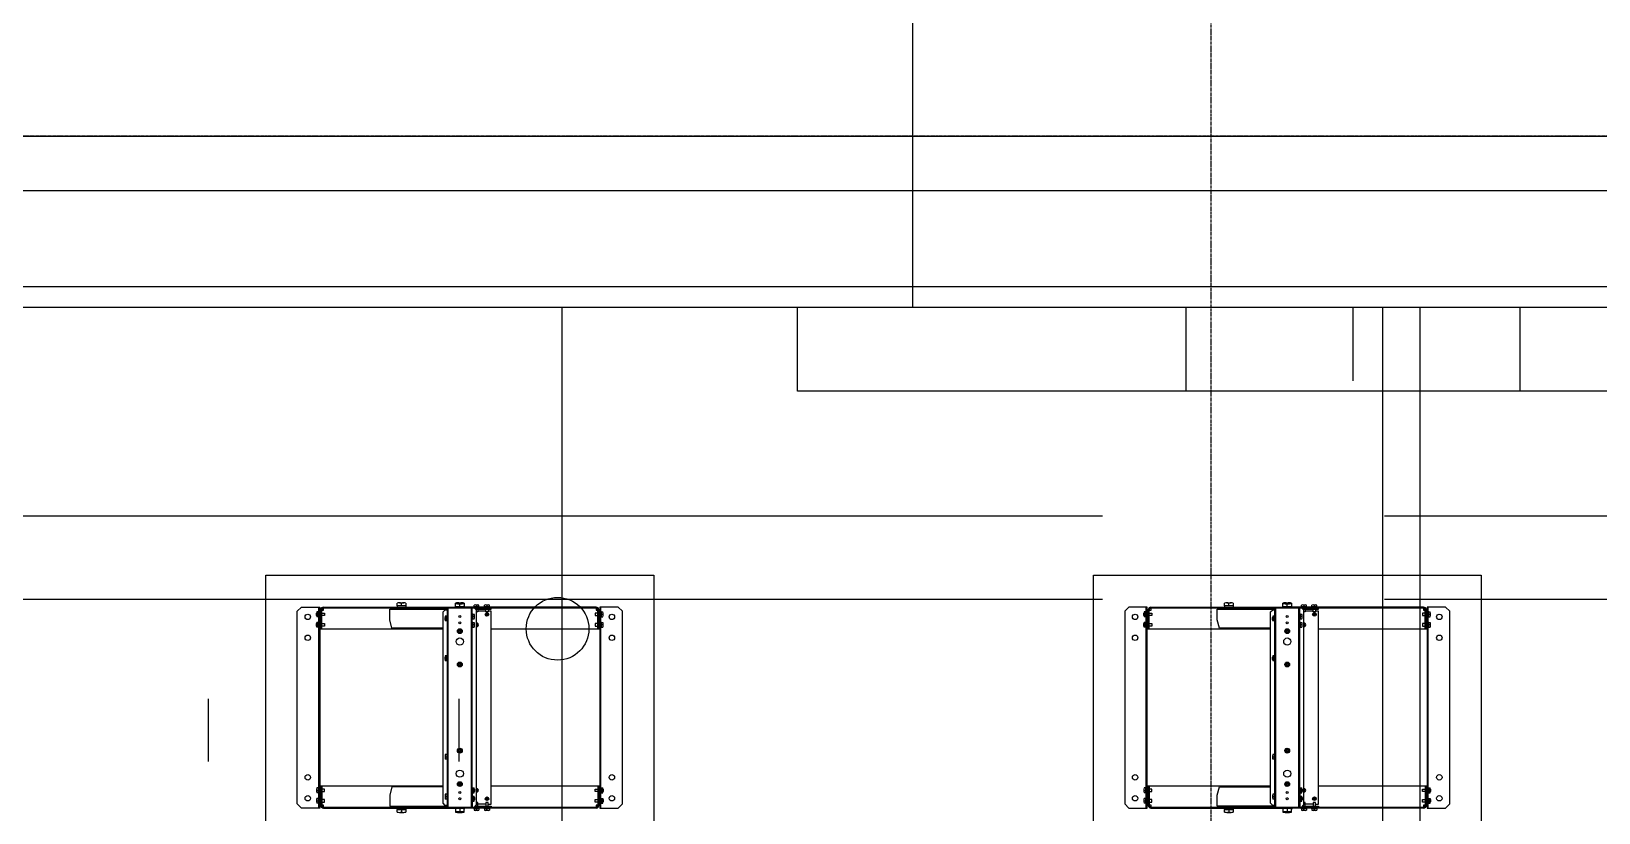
# Model space of a CAD drawing. Header units: millimetres. Extents: x 0 to 126150, y 0 to 89100.
# Drawn here: x 33750 to 37501, y 16126 to 17996 of the extents above; entities that cross this region are included whole.
import ezdxf

# ---------------------------------------------------------------- set-up
doc = ezdxf.new("R2010")
doc.units = ezdxf.units.MM
doc.header["$LTSCALE"] = 0.2
doc.linetypes.add('CENTER', pattern=[50.8, 31.75, -6.35, 6.35, -6.35])
doc.layers.add('A_建築', color=8, linetype='Continuous')
doc.layers.add('A_通芯', color=8, linetype='CENTER', plot=False)

msp = doc.modelspace()

# ---------------------------------------------------------------- linework, layer by layer
at = {"layer": 'A_建築', "lineweight": -3}
for points in [[(79993.55, 44814.81), (79993.55, 17334.81), (31843.54, 17334.81)], [(79743.54, 44564.81), (79743.54, 17384.81), (31903.54, 17384.81), (31903.54, 22356.25), (35858.54, 22356.25), (35858.54, 17334.81)], [(15066.26, 17744.81), (91205.73, 17744.81)], [(31903.54, 17614.81), (79743.54, 17614.81)], [(35020.54, 15721.81), (35020.54, 17334.81)], [(43598.54, 17334.81), (43598.54, 17134.81), (35583.54, 17134.81), (35583.54, 17334.81)], [(36513.54, 17134.81), (36513.54, 17334.81)], [(36913.54, 17159.81), (36913.54, 17334.81)], [(36983.53, 17334.81), (36983.53, 14337.41)], [(37073.54, 17334.81), (37073.54, 14337.41)], [(37313.54, 17134.81), (37313.54, 17334.81)], [(36313.39, 16835.99), (32398.87, 16835.99)], [(51310.47, 16835.99), (36988.39, 16835.99)], [(36313.39, 16635.99), (32398.87, 16635.99)], [(34646.6, 16618.08), (34646.6, 16621.08), (34625.1, 16621.08), (34625.1, 16618.08)], [(34646.24, 16627.63), (34646.24, 16621.47), (34625.46, 16621.47), (34625.46, 16627.63)], [(34627.55, 16621.47), (34627.55, 16621.08)], [(34630.65, 16628.57), (34641.05, 16628.57)], [(34635.85, 16621.47), (34635.85, 16627.63)], [(34644.15, 16621.08), (34644.15, 16621.47)], [(34764.6, 16615.77), (34764.6, 16621.08), (34764.96, 16621.08)], [(34785.74, 16627.63), (34785.74, 16619.17), (34764.96, 16619.17), (34764.96, 16627.63)], [(34767.05, 16619.17), (34767.05, 16618.77)], [(34770.15, 16628.57), (34780.55, 16628.57)], [(34770.15, 16626.28), (34780.55, 16626.28)], [(34775.35, 16626.28), (34775.35, 16627.63)], [(34775.35, 16619.17), (34775.35, 16625.33)], [(34783.65, 16619.17), (34783.65, 16618.77)], [(34786.1, 16615.77), (34786.1, 16621.08), (34785.74, 16621.08)], [(34809.6, 16619.67), (34809.6, 16622.92)], [(34812.48, 16623.67), (34818.23, 16623.67)], [(34815.35, 16622.92), (34815.35, 16619.67)], [(34821.1, 16619.67), (34821.1, 16622.92)], [(34834.6, 16619.67), (34834.6, 16622.92)], [(34837.48, 16623.67), (34843.23, 16623.67)], [(34840.35, 16622.92), (34840.35, 16619.67)], [(34846.1, 16619.67), (34846.1, 16622.92)], [(36627.03, 16618.08), (36627.03, 16621.08), (36605.53, 16621.08), (36605.53, 16618.08)], [(36626.67, 16627.63), (36626.67, 16621.47), (36605.89, 16621.47), (36605.89, 16627.63)], [(36607.98, 16621.47), (36607.98, 16621.08)], [(36611.09, 16628.57), (36621.48, 16628.57)], [(36616.28, 16621.47), (36616.28, 16627.63)], [(36624.58, 16621.08), (36624.58, 16621.47)], [(36745.03, 16615.77), (36745.03, 16621.08), (36745.39, 16621.08)], [(36766.18, 16627.63), (36766.18, 16619.17), (36745.39, 16619.17), (36745.39, 16627.63)], [(36747.48, 16619.17), (36747.48, 16618.77)], [(36750.59, 16628.57), (36760.98, 16628.57)], [(36750.59, 16626.28), (36760.98, 16626.28)], [(36755.78, 16626.28), (36755.78, 16627.63)], [(36755.78, 16619.17), (36755.78, 16625.33)], [(36764.08, 16619.17), (36764.08, 16618.77)], [(36766.53, 16615.77), (36766.53, 16621.08), (36766.18, 16621.08)], [(36790.03, 16619.67), (36790.03, 16622.92)], [(36792.91, 16623.67), (36798.66, 16623.67)], [(36795.78, 16622.92), (36795.78, 16619.67)], [(36801.53, 16619.67), (36801.53, 16622.92)], [(36815.03, 16619.67), (36815.03, 16622.92)], [(36817.91, 16623.67), (36823.66, 16623.67)], [(36820.78, 16622.92), (36820.78, 16619.67)], [(36826.53, 16619.67), (36826.53, 16622.92)], [(51310.47, 16635.99), (36988.39, 16635.99)], [(34432.45, 16597.9), (34432.45, 16603.65)], [(34436.45, 16606.52), (34433.2, 16606.52)], [(34433.2, 16600.77), (34436.45, 16600.77)], [(34436.45, 16595.02), (34433.2, 16595.02)], [(34436.45, 16581.52), (34433.2, 16581.52)], [(34438.05, 16137.27), (34438.05, 16618.27)], [(34438.05, 16608.27), (34440.35, 16608.27)], [(34440.35, 16611.07), (34442.65, 16611.07)], [(34442.65, 16565.77), (34442.65, 16611.77)], [(34444.95, 16611.07), (34449.35, 16611.07), (34449.35, 16615.77)], [(34444.95, 16565.77), (34444.95, 16611.77)], [(34444.95, 16603.77), (34451.45, 16603.77), (34451.45, 16597.77), (34444.95, 16597.77)], [(34448.95, 16618.08), (34764.6, 16618.08)], [(35101.75, 16615.77), (34448.95, 16615.77)], [(34735.5, 16567.47), (34612.97, 16567.47), (34607.76, 16587.48), (34607.76, 16613.47), (34747.8, 16613.47)], [(34631.35, 16615.77), (34631.35, 16613.47)], [(34640.35, 16615.77), (34640.35, 16613.47)], [(34747.8, 16143.77), (34740.5, 16143.77), (34735.5, 16148.77), (34735.5, 16606.77), (34740.5, 16611.77), (34747.8, 16611.77)], [(34739.9, 16587.9), (34739.9, 16593.65)], [(34743.9, 16596.52), (34740.65, 16596.52)], [(34740.65, 16590.77), (34743.9, 16590.77)], [(34743.9, 16585.02), (34740.65, 16585.02)], [(34745.41, 16613.47), (34745.41, 16611.77)], [(34745.5, 16143.77), (34745.5, 16611.77)], [(34745.5, 16606.77), (34747.8, 16606.77)], [(34747.8, 16139.77), (34747.8, 16615.77)], [(34786.1, 16618.77), (34764.6, 16618.77)], [(35101.75, 16618.08), (34786.1, 16618.08)], [(34802.9, 16139.77), (34802.9, 16615.77)], [(34805.2, 16610.77), (34802.9, 16610.77)], [(34805.2, 16601.52), (34805.2, 16615.77)], [(34805.2, 16581.52), (34805.2, 16590.02)], [(34806.8, 16601.52), (34810.05, 16601.52)], [(34810.05, 16595.77), (34806.8, 16595.77)], [(34806.8, 16590.02), (34810.05, 16590.02)], [(34806.8, 16581.52), (34810.05, 16581.52)], [(34810.2, 16139.77), (34815.2, 16144.77), (34815.2, 16610.77), (34810.2, 16615.77)], [(34810.8, 16592.9), (34810.8, 16598.65)], [(34812.5, 16613.47), (34850.35, 16613.47), (34850.35, 16615.77)], [(34818.35, 16613.47), (34818.35, 16606.97), (34815.2, 16606.97)], [(34837.35, 16608.77), (34818.35, 16608.77)], [(34843.35, 16613.47), (34843.35, 16606.97), (34837.35, 16606.97), (34837.35, 16613.47)], [(34838.48, 16601.4), (34837.48, 16601.4), (34837.48, 16600.15), (34838.48, 16600.15)], [(34840.98, 16602.65), (34840.98, 16603.65), (34839.73, 16603.65), (34839.73, 16602.65)], [(34840.98, 16598.9), (34840.98, 16597.9), (34839.73, 16597.9), (34839.73, 16598.9)], [(34842.23, 16601.4), (34843.23, 16601.4), (34843.23, 16600.15), (34842.23, 16600.15)], [(34843.35, 16146.77), (34850.35, 16146.77), (34850.35, 16608.77), (34843.35, 16608.77)], [(35105.75, 16603.77), (35099.25, 16603.77), (35099.25, 16597.77), (35105.75, 16597.77)], [(35101.35, 16615.77), (35101.35, 16611.07), (35105.75, 16611.07)], [(35105.75, 16565.77), (35105.75, 16611.77)], [(35108.05, 16565.77), (35108.05, 16611.77)], [(35110.35, 16611.07), (35108.05, 16611.07)], [(35112.65, 16608.27), (35110.35, 16608.27)], [(35112.65, 16137.27), (35112.65, 16618.27)], [(35114.25, 16606.52), (35117.5, 16606.52)], [(35117.5, 16600.77), (35114.25, 16600.77)], [(35114.25, 16595.02), (35117.5, 16595.02)], [(35114.25, 16581.52), (35117.5, 16581.52)], [(35118.25, 16597.9), (35118.25, 16603.65)], [(36412.88, 16597.9), (36412.88, 16603.65)], [(36416.88, 16606.52), (36413.63, 16606.52)], [(36413.63, 16600.77), (36416.88, 16600.77)], [(36416.88, 16595.02), (36413.63, 16595.02)], [(36416.88, 16581.52), (36413.63, 16581.52)], [(36418.48, 16137.27), (36418.48, 16618.27)], [(36418.48, 16608.27), (36420.78, 16608.27)], [(36420.78, 16611.07), (36423.08, 16611.07)], [(36423.08, 16565.77), (36423.08, 16611.77)], [(36425.38, 16611.07), (36429.78, 16611.07), (36429.78, 16615.77)], [(36425.38, 16565.77), (36425.38, 16611.77)], [(36425.38, 16603.77), (36431.88, 16603.77), (36431.88, 16597.77), (36425.38, 16597.77)], [(36429.38, 16618.08), (36745.03, 16618.08)], [(37082.18, 16615.77), (36429.38, 16615.77)], [(36715.93, 16567.47), (36593.4, 16567.47), (36588.19, 16587.48), (36588.19, 16613.47), (36728.23, 16613.47)], [(36611.78, 16615.77), (36611.78, 16613.47)], [(36620.78, 16615.77), (36620.78, 16613.47)], [(36728.23, 16143.77), (36720.93, 16143.77), (36715.93, 16148.77), (36715.93, 16606.77), (36720.93, 16611.77), (36728.23, 16611.77)], [(36720.33, 16587.9), (36720.33, 16593.65)], [(36724.33, 16596.52), (36721.08, 16596.52)], [(36721.08, 16590.77), (36724.33, 16590.77)], [(36724.33, 16585.02), (36721.08, 16585.02)], [(36725.84, 16613.47), (36725.84, 16611.77)], [(36725.93, 16143.77), (36725.93, 16611.77)], [(36725.93, 16606.77), (36728.23, 16606.77)], [(36728.23, 16139.77), (36728.23, 16615.77)], [(36766.53, 16618.77), (36745.03, 16618.77)], [(37082.18, 16618.08), (36766.53, 16618.08)], [(36783.33, 16139.77), (36783.33, 16615.77)], [(36785.63, 16610.77), (36783.33, 16610.77)], [(36785.63, 16601.52), (36785.63, 16615.77)], [(36785.63, 16581.52), (36785.63, 16590.02)], [(36787.23, 16601.52), (36790.48, 16601.52)], [(36790.48, 16595.77), (36787.23, 16595.77)], [(36787.23, 16590.02), (36790.48, 16590.02)], [(36787.23, 16581.52), (36790.48, 16581.52)], [(36790.63, 16139.77), (36795.63, 16144.77), (36795.63, 16610.77), (36790.63, 16615.77)], [(36791.23, 16592.9), (36791.23, 16598.65)], [(36792.93, 16613.47), (36830.78, 16613.47), (36830.78, 16615.77)], [(36798.78, 16613.47), (36798.78, 16606.97), (36795.63, 16606.97)], [(36817.79, 16608.77), (36798.78, 16608.77)], [(36823.79, 16613.47), (36823.79, 16606.97), (36817.79, 16606.97), (36817.79, 16613.47)], [(36818.91, 16601.4), (36817.91, 16601.4), (36817.91, 16600.15), (36818.91, 16600.15)], [(36821.41, 16602.65), (36821.41, 16603.65), (36820.16, 16603.65), (36820.16, 16602.65)], [(36821.41, 16598.9), (36821.41, 16597.9), (36820.16, 16597.9), (36820.16, 16598.9)], [(36822.66, 16601.4), (36823.66, 16601.4), (36823.66, 16600.15), (36822.66, 16600.15)], [(36823.79, 16146.77), (36830.78, 16146.77), (36830.78, 16608.77), (36823.79, 16608.77)], [(37086.18, 16603.77), (37079.68, 16603.77), (37079.68, 16597.77), (37086.18, 16597.77)], [(37081.78, 16615.77), (37081.78, 16611.07), (37086.18, 16611.07)], [(37086.18, 16565.77), (37086.18, 16611.77)], [(37088.48, 16565.77), (37088.48, 16611.77)], [(37090.78, 16611.07), (37088.48, 16611.07)], [(37093.08, 16608.27), (37090.78, 16608.27)], [(37093.08, 16137.27), (37093.08, 16618.27)], [(37094.68, 16606.52), (37097.93, 16606.52)], [(37097.93, 16600.77), (37094.68, 16600.77)], [(37094.68, 16595.02), (37097.93, 16595.02)], [(37094.68, 16581.52), (37097.93, 16581.52)], [(37098.68, 16597.9), (37098.68, 16603.65)], [(34432.45, 16572.9), (34432.45, 16578.65)], [(34433.2, 16575.77), (34436.45, 16575.77)], [(34436.45, 16570.02), (34433.2, 16570.02)], [(34735.5, 16565.77), (34440.35, 16565.77)], [(34444.95, 16578.77), (34451.45, 16578.77), (34451.45, 16572.77), (34444.95, 16572.77)], [(34773.48, 16561.4), (34772.48, 16561.4), (34772.48, 16560.15), (34773.48, 16560.15)], [(34774.73, 16562.65), (34774.73, 16563.65), (34775.98, 16563.65), (34775.98, 16562.65)], [(34774.73, 16558.9), (34774.73, 16557.9), (34775.98, 16557.9), (34775.98, 16558.9)], [(34777.22, 16560.15), (34778.23, 16560.15), (34778.23, 16561.4), (34777.22, 16561.4)], [(34805.2, 16185.52), (34805.2, 16570.02)], [(34810.05, 16575.77), (34806.8, 16575.77)], [(34806.8, 16570.02), (34810.05, 16570.02)], [(34810.8, 16572.9), (34810.8, 16578.65)], [(34815.98, 16577.65), (34815.98, 16578.65), (34815.2, 16578.65)], [(34815.2, 16572.9), (34815.98, 16572.9), (34815.98, 16573.9)], [(34817.23, 16575.15), (34818.23, 16575.15), (34818.23, 16576.4), (34817.23, 16576.4)], [(35110.35, 16565.77), (34850.35, 16565.77)], [(35105.75, 16578.77), (35099.25, 16578.77), (35099.25, 16572.77), (35105.75, 16572.77)], [(35117.5, 16575.77), (35114.25, 16575.77)], [(35114.25, 16570.02), (35117.5, 16570.02)], [(35118.25, 16572.9), (35118.25, 16578.65)], [(36412.88, 16572.9), (36412.88, 16578.65)], [(36413.63, 16575.77), (36416.88, 16575.77)], [(36416.88, 16570.02), (36413.63, 16570.02)], [(36715.93, 16565.77), (36420.78, 16565.77)], [(36425.38, 16578.77), (36431.88, 16578.77), (36431.88, 16572.77), (36425.38, 16572.77)], [(36753.9, 16561.4), (36752.9, 16561.4), (36752.9, 16560.15), (36753.9, 16560.15)], [(36755.16, 16562.65), (36755.16, 16563.65), (36756.41, 16563.65), (36756.41, 16562.65)], [(36755.16, 16558.9), (36755.16, 16557.9), (36756.41, 16557.9), (36756.41, 16558.9)], [(36757.66, 16560.15), (36758.66, 16560.15), (36758.66, 16561.4), (36757.66, 16561.4)], [(36785.63, 16185.52), (36785.63, 16570.02)], [(36790.48, 16575.77), (36787.23, 16575.77)], [(36787.23, 16570.02), (36790.48, 16570.02)], [(36791.23, 16572.9), (36791.23, 16578.65)], [(36796.41, 16577.65), (36796.41, 16578.65), (36795.63, 16578.65)], [(36795.63, 16572.9), (36796.41, 16572.9), (36796.41, 16573.9)], [(36797.66, 16575.15), (36798.66, 16575.15), (36798.66, 16576.4), (36797.66, 16576.4)], [(37090.78, 16565.77), (36830.78, 16565.77)], [(37086.18, 16578.77), (37079.68, 16578.77), (37079.68, 16572.77), (37086.18, 16572.77)], [(37097.93, 16575.77), (37094.68, 16575.77)], [(37094.68, 16570.02), (37097.93, 16570.02)], [(37098.68, 16572.9), (37098.68, 16578.65)], [(34739.9, 16492.9), (34739.9, 16498.65)], [(34743.9, 16501.52), (34740.65, 16501.52)], [(34740.65, 16495.78), (34743.9, 16495.78)], [(34743.9, 16490.02), (34740.65, 16490.02)], [(34773.48, 16481.4), (34772.48, 16481.4), (34772.48, 16480.15), (34773.48, 16480.15)], [(34774.73, 16482.65), (34774.73, 16483.65), (34775.98, 16483.65), (34775.98, 16482.65)], [(34774.73, 16478.9), (34774.73, 16477.9), (34775.98, 16477.9), (34775.98, 16478.9)], [(34777.22, 16480.15), (34778.23, 16480.15), (34778.23, 16481.4), (34777.22, 16481.4)], [(36720.33, 16492.9), (36720.33, 16498.65)], [(36724.33, 16501.52), (36721.08, 16501.52)], [(36721.08, 16495.78), (36724.33, 16495.78)], [(36724.33, 16490.02), (36721.08, 16490.02)], [(36753.9, 16481.4), (36752.9, 16481.4), (36752.9, 16480.15), (36753.9, 16480.15)], [(36755.16, 16482.65), (36755.16, 16483.65), (36756.41, 16483.65), (36756.41, 16482.65)], [(36755.16, 16478.9), (36755.16, 16477.9), (36756.41, 16477.9), (36756.41, 16478.9)], [(36757.66, 16480.15), (36758.66, 16480.15), (36758.66, 16481.4), (36757.66, 16481.4)], [(34173.54, 16248.56), (34173.54, 16398.56)], [(34773.54, 16248.49), (34773.54, 16398.49)], [(34739.9, 16262.65), (34739.9, 16256.9)], [(34743.9, 16265.52), (34740.65, 16265.52)], [(34740.65, 16259.77), (34743.9, 16259.77)], [(34743.9, 16254.02), (34740.65, 16254.02)], [(34773.48, 16274.15), (34772.48, 16274.15), (34772.48, 16275.4), (34773.48, 16275.4)], [(34774.73, 16276.65), (34774.73, 16277.65), (34775.98, 16277.65), (34775.98, 16276.65)], [(34774.73, 16272.9), (34774.73, 16271.9), (34775.98, 16271.9), (34775.98, 16272.9)], [(34777.22, 16274.15), (34778.23, 16274.15), (34778.23, 16275.4), (34777.22, 16275.4)], [(36720.33, 16262.65), (36720.33, 16256.9)], [(36724.33, 16265.52), (36721.08, 16265.52)], [(36721.08, 16259.77), (36724.33, 16259.77)], [(36724.33, 16254.02), (36721.08, 16254.02)], [(36753.9, 16274.15), (36752.9, 16274.15), (36752.9, 16275.4), (36753.9, 16275.4)], [(36755.16, 16276.65), (36755.16, 16277.65), (36756.41, 16277.65), (36756.41, 16276.65)], [(36755.16, 16272.9), (36755.16, 16271.9), (36756.41, 16271.9), (36756.41, 16272.9)], [(36757.66, 16274.15), (36758.66, 16274.15), (36758.66, 16275.4), (36757.66, 16275.4)], [(34432.45, 16182.65), (34432.45, 16176.9)], [(34436.45, 16185.52), (34433.2, 16185.52)], [(34433.2, 16179.77), (34436.45, 16179.77)], [(34436.45, 16174.03), (34433.2, 16174.03)], [(34735.5, 16189.77), (34440.35, 16189.77)], [(34442.65, 16189.77), (34442.65, 16143.77)], [(34444.95, 16189.77), (34444.95, 16143.77)], [(34444.95, 16176.78), (34451.45, 16176.78), (34451.45, 16182.77), (34444.95, 16182.77)], [(34735.5, 16188.07), (34612.97, 16188.07), (34607.76, 16168.07), (34607.76, 16142.07), (34747.8, 16142.07)], [(34743.9, 16170.53), (34740.65, 16170.53)], [(34773.48, 16194.15), (34772.48, 16194.15), (34772.48, 16195.4), (34773.48, 16195.4)], [(34774.73, 16196.65), (34774.73, 16197.65), (34775.98, 16197.65), (34775.98, 16196.65)], [(34774.73, 16192.9), (34774.73, 16191.9), (34775.98, 16191.9), (34775.98, 16192.9)], [(34777.22, 16194.15), (34778.23, 16194.15), (34778.23, 16195.4), (34777.22, 16195.4)], [(34805.2, 16174.03), (34805.2, 16165.52)], [(34806.8, 16185.52), (34810.05, 16185.52)], [(34810.05, 16179.77), (34806.8, 16179.77)], [(34806.8, 16174.03), (34810.05, 16174.03)], [(34810.8, 16182.65), (34810.8, 16176.9)], [(34815.98, 16181.65), (34815.98, 16182.65), (34815.2, 16182.65)], [(34815.2, 16176.9), (34815.98, 16176.9), (34815.98, 16177.9)], [(34817.23, 16179.15), (34818.23, 16179.15), (34818.23, 16180.4), (34817.23, 16180.4)], [(35110.35, 16189.77), (34850.35, 16189.77)], [(35105.75, 16176.78), (35099.25, 16176.78), (35099.25, 16182.77), (35105.75, 16182.77)], [(35105.75, 16189.77), (35105.75, 16143.77)], [(35108.05, 16189.77), (35108.05, 16143.77)], [(35114.25, 16185.52), (35117.5, 16185.52)], [(35117.5, 16179.77), (35114.25, 16179.77)], [(35114.25, 16174.03), (35117.5, 16174.03)], [(35118.25, 16182.65), (35118.25, 16176.9)], [(36412.88, 16182.65), (36412.88, 16176.9)], [(36416.88, 16185.52), (36413.63, 16185.52)], [(36413.63, 16179.77), (36416.88, 16179.77)], [(36416.88, 16174.03), (36413.63, 16174.03)], [(36715.93, 16189.77), (36420.78, 16189.77)], [(36423.08, 16189.77), (36423.08, 16143.77)], [(36425.38, 16189.77), (36425.38, 16143.77)], [(36425.38, 16176.78), (36431.88, 16176.78), (36431.88, 16182.77), (36425.38, 16182.77)], [(36728.23, 16142.07), (36588.19, 16142.07), (36588.19, 16168.07), (36593.4, 16188.07), (36715.93, 16188.07)], [(36724.33, 16170.53), (36721.08, 16170.53)], [(36753.9, 16194.15), (36752.9, 16194.15), (36752.9, 16195.4), (36753.9, 16195.4)], [(36755.16, 16196.65), (36755.16, 16197.65), (36756.41, 16197.65), (36756.41, 16196.65)], [(36755.16, 16192.9), (36755.16, 16191.9), (36756.41, 16191.9), (36756.41, 16192.9)], [(36757.66, 16194.15), (36758.66, 16194.15), (36758.66, 16195.4), (36757.66, 16195.4)], [(36785.63, 16174.03), (36785.63, 16165.52)], [(36787.23, 16185.52), (36790.48, 16185.52)], [(36790.48, 16179.77), (36787.23, 16179.77)], [(36787.23, 16174.03), (36790.48, 16174.03)], [(36791.23, 16182.65), (36791.23, 16176.9)], [(36796.41, 16181.65), (36796.41, 16182.65), (36795.63, 16182.65)], [(36795.63, 16176.9), (36796.41, 16176.9), (36796.41, 16177.9)], [(36797.66, 16179.15), (36798.66, 16179.15), (36798.66, 16180.4), (36797.66, 16180.4)], [(37090.78, 16189.77), (36830.78, 16189.77)], [(37086.18, 16176.78), (37079.68, 16176.78), (37079.68, 16182.77), (37086.18, 16182.77)], [(37086.18, 16189.77), (37086.18, 16143.77)], [(37088.48, 16189.77), (37088.48, 16143.77)], [(37094.68, 16185.52), (37097.93, 16185.52)], [(37097.93, 16179.77), (37094.68, 16179.77)], [(37094.68, 16174.03), (37097.93, 16174.03)], [(37098.68, 16182.65), (37098.68, 16176.9)], [(34432.45, 16157.65), (34432.45, 16151.9)], [(34436.45, 16160.52), (34433.2, 16160.52)], [(34433.2, 16154.77), (34436.45, 16154.77)], [(34436.45, 16149.02), (34433.2, 16149.02)], [(34438.05, 16147.27), (34440.35, 16147.27)], [(34440.35, 16144.47), (34442.65, 16144.47)], [(34444.95, 16151.77), (34451.45, 16151.77), (34451.45, 16157.77), (34444.95, 16157.77)], [(34449.35, 16139.77), (34449.35, 16144.47), (34444.95, 16144.47)], [(34448.95, 16139.77), (35101.75, 16139.77)], [(34448.95, 16137.48), (34764.6, 16137.48)], [(34625.1, 16137.48), (34625.1, 16134.48), (34646.6, 16134.48), (34646.6, 16137.48)], [(34625.46, 16127.92), (34625.46, 16134.07), (34646.24, 16134.07), (34646.24, 16127.92)], [(34627.55, 16134.48), (34627.55, 16134.07)], [(34631.35, 16139.77), (34631.35, 16142.07)], [(34635.85, 16134.07), (34635.85, 16127.92)], [(34640.35, 16139.77), (34640.35, 16142.07)], [(34644.15, 16134.07), (34644.15, 16134.48)], [(34739.9, 16167.65), (34739.9, 16161.9)], [(34740.65, 16164.78), (34743.9, 16164.78)], [(34743.9, 16159.02), (34740.65, 16159.02)], [(34745.41, 16142.07), (34745.41, 16143.77)], [(34745.5, 16148.77), (34747.8, 16148.77)], [(34764.6, 16139.77), (34764.6, 16134.48), (34764.96, 16134.48)], [(34764.6, 16136.77), (34786.1, 16136.77)], [(34785.74, 16127.92), (34785.74, 16136.37), (34764.96, 16136.37), (34764.96, 16127.92)], [(34767.05, 16136.37), (34767.05, 16136.77)], [(34775.35, 16136.37), (34775.35, 16130.22)], [(34783.65, 16136.37), (34783.65, 16136.77)], [(34786.1, 16139.77), (34786.1, 16134.48), (34785.74, 16134.48)], [(35101.75, 16137.48), (34786.1, 16137.48)], [(34805.2, 16144.77), (34802.9, 16144.77)], [(34805.2, 16154.02), (34805.2, 16139.77)], [(34806.8, 16165.52), (34810.05, 16165.52)], [(34810.05, 16159.77), (34806.8, 16159.77)], [(34806.8, 16154.02), (34810.05, 16154.02)], [(34809.6, 16135.88), (34809.6, 16132.62)], [(34810.8, 16162.65), (34810.8, 16156.9)], [(34818.23, 16131.87), (34812.48, 16131.87)], [(34812.5, 16142.07), (34850.35, 16142.07), (34850.35, 16139.77)], [(34818.35, 16142.07), (34818.35, 16150.88), (34815.2, 16150.88)], [(34815.35, 16132.62), (34815.35, 16135.88)], [(34837.35, 16146.77), (34818.35, 16146.77)], [(34821.1, 16135.88), (34821.1, 16132.62)], [(34834.6, 16135.88), (34834.6, 16132.62)], [(34843.35, 16142.07), (34843.35, 16150.88), (34837.35, 16150.88), (34837.35, 16142.07)], [(34838.48, 16160.4), (34837.48, 16160.4), (34837.48, 16159.15), (34838.48, 16159.15)], [(34843.23, 16131.87), (34837.48, 16131.87)], [(34840.98, 16161.65), (34840.98, 16162.65), (34839.73, 16162.65), (34839.73, 16161.65)], [(34840.98, 16157.9), (34840.98, 16156.9), (34839.73, 16156.9), (34839.73, 16157.9)], [(34840.35, 16132.62), (34840.35, 16135.88)], [(34842.23, 16160.4), (34843.23, 16160.4), (34843.23, 16159.15), (34842.23, 16159.15)], [(34846.1, 16135.88), (34846.1, 16132.62)], [(35105.75, 16151.77), (35099.25, 16151.77), (35099.25, 16157.77), (35105.75, 16157.77)], [(35105.75, 16144.47), (35101.35, 16144.47), (35101.35, 16139.77)], [(35110.35, 16144.47), (35108.05, 16144.47)], [(35112.65, 16147.27), (35110.35, 16147.27)], [(35114.25, 16160.52), (35117.5, 16160.52)], [(35117.5, 16154.77), (35114.25, 16154.77)], [(35114.25, 16149.02), (35117.5, 16149.02)], [(35118.25, 16157.65), (35118.25, 16151.9)], [(36412.88, 16157.65), (36412.88, 16151.9)], [(36416.88, 16160.52), (36413.63, 16160.52)], [(36413.63, 16154.77), (36416.88, 16154.77)], [(36416.88, 16149.02), (36413.63, 16149.02)], [(36418.48, 16147.27), (36420.78, 16147.27)], [(36420.78, 16144.47), (36423.08, 16144.47)], [(36425.38, 16151.77), (36431.88, 16151.77), (36431.88, 16157.77), (36425.38, 16157.77)], [(36429.78, 16139.77), (36429.78, 16144.47), (36425.38, 16144.47)], [(36429.38, 16139.77), (37082.18, 16139.77)], [(36429.38, 16137.48), (36745.03, 16137.48)], [(36605.53, 16137.48), (36605.53, 16134.48), (36627.03, 16134.48), (36627.03, 16137.48)], [(36605.89, 16127.92), (36605.89, 16134.07), (36626.67, 16134.07), (36626.67, 16127.92)], [(36607.98, 16134.48), (36607.98, 16134.07)], [(36611.78, 16139.77), (36611.78, 16142.07)], [(36616.28, 16134.07), (36616.28, 16127.92)], [(36620.78, 16139.77), (36620.78, 16142.07)], [(36624.58, 16134.07), (36624.58, 16134.48)], [(36720.33, 16167.65), (36720.33, 16161.9)], [(36721.08, 16164.78), (36724.33, 16164.78)], [(36724.33, 16159.02), (36721.08, 16159.02)], [(36725.84, 16142.07), (36725.84, 16143.77)], [(36725.93, 16148.77), (36728.23, 16148.77)], [(36745.03, 16139.77), (36745.03, 16134.48), (36745.39, 16134.48)], [(36745.03, 16136.77), (36766.53, 16136.77)], [(36766.18, 16127.92), (36766.18, 16136.37), (36745.39, 16136.37), (36745.39, 16127.92)], [(36747.48, 16136.37), (36747.48, 16136.77)], [(36755.78, 16136.37), (36755.78, 16130.22)], [(36764.08, 16136.37), (36764.08, 16136.77)], [(36766.53, 16139.77), (36766.53, 16134.48), (36766.18, 16134.48)], [(37082.18, 16137.48), (36766.53, 16137.48)], [(36785.63, 16144.77), (36783.33, 16144.77)], [(36785.63, 16154.02), (36785.63, 16139.77)], [(36787.23, 16165.52), (36790.48, 16165.52)], [(36790.48, 16159.77), (36787.23, 16159.77)], [(36787.23, 16154.02), (36790.48, 16154.02)], [(36790.03, 16135.88), (36790.03, 16132.62)], [(36791.23, 16162.65), (36791.23, 16156.9)], [(36798.66, 16131.87), (36792.91, 16131.87)], [(36792.93, 16142.07), (36830.78, 16142.07), (36830.78, 16139.77)], [(36798.78, 16142.07), (36798.78, 16150.88), (36795.63, 16150.88)], [(36795.78, 16132.62), (36795.78, 16135.88)], [(36817.79, 16146.77), (36798.78, 16146.77)], [(36801.53, 16135.88), (36801.53, 16132.62)], [(36815.03, 16135.88), (36815.03, 16132.62)], [(36823.79, 16142.07), (36823.79, 16150.88), (36817.79, 16150.88), (36817.79, 16142.07)], [(36818.91, 16160.4), (36817.91, 16160.4), (36817.91, 16159.15), (36818.91, 16159.15)], [(36823.66, 16131.87), (36817.91, 16131.87)], [(36821.41, 16161.65), (36821.41, 16162.65), (36820.16, 16162.65), (36820.16, 16161.65)], [(36821.41, 16157.9), (36821.41, 16156.9), (36820.16, 16156.9), (36820.16, 16157.9)], [(36820.78, 16132.62), (36820.78, 16135.88)], [(36822.66, 16160.4), (36823.66, 16160.4), (36823.66, 16159.15), (36822.66, 16159.15)], [(36826.53, 16135.88), (36826.53, 16132.62)], [(37086.18, 16151.77), (37079.68, 16151.77), (37079.68, 16157.77), (37086.18, 16157.77)], [(37086.18, 16144.47), (37081.78, 16144.47), (37081.78, 16139.77)], [(37090.78, 16144.47), (37088.48, 16144.47)], [(37093.08, 16147.27), (37090.78, 16147.27)], [(37094.68, 16160.52), (37097.93, 16160.52)], [(37097.93, 16154.77), (37094.68, 16154.77)], [(37094.68, 16149.02), (37097.93, 16149.02)], [(37098.68, 16157.65), (37098.68, 16151.9)], [(34630.65, 16126.97), (34641.05, 16126.97)], [(34770.15, 16129.28), (34780.55, 16129.28)], [(34770.15, 16126.97), (34780.55, 16126.97)], [(34775.35, 16129.28), (34775.35, 16127.92)], [(36611.09, 16126.97), (36621.48, 16126.97)], [(36750.59, 16129.28), (36760.98, 16129.28)], [(36750.59, 16126.97), (36760.98, 16126.97)], [(36755.78, 16129.28), (36755.78, 16127.92)]]:
    msp.add_lwpolyline(points, dxfattribs=at)
for points in [[(35239.35, 16694.77), (35239.35, 15067.78), (34311.35, 15067.78), (34311.35, 16694.77)], [(37219.78, 16694.77), (37219.78, 15067.78), (36291.78, 15067.78), (36291.78, 16694.77)], [(34821.15, 16619.65), (34821.15, 16618.05), (34809.65, 16618.05), (34809.65, 16619.65)], [(34846.15, 16619.65), (34846.15, 16618.05), (34834.65, 16618.05), (34834.65, 16619.65)], [(36801.54, 16619.65), (36801.54, 16618.05), (36790.04, 16618.05), (36790.04, 16619.65)], [(36826.55, 16619.65), (36826.55, 16618.05), (36815.05, 16618.05), (36815.05, 16619.65)], [(34386.35, 16608.27), (34396.35, 16618.27), (34440.35, 16618.27), (34440.35, 16137.27), (34396.35, 16137.27), (34386.35, 16147.27)], [(34436.45, 16606.55), (34438.05, 16606.55), (34438.05, 16595.05), (34436.45, 16595.05)], [(34436.45, 16581.55), (34438.05, 16581.55), (34438.05, 16570.05), (34436.45, 16570.05)], [(34743.95, 16596.55), (34745.54, 16596.55), (34745.54, 16585.05), (34743.95, 16585.05)], [(34806.85, 16601.55), (34805.25, 16601.55), (34805.25, 16590.05), (34806.85, 16590.05)], [(34806.85, 16581.55), (34805.25, 16581.55), (34805.25, 16570.05), (34806.85, 16570.05)], [(35164.35, 16608.27), (35154.35, 16618.27), (35110.35, 16618.27), (35110.35, 16137.27), (35154.35, 16137.27), (35164.35, 16147.27)], [(35114.25, 16606.55), (35112.65, 16606.55), (35112.65, 16595.05), (35114.25, 16595.05)], [(35114.25, 16581.55), (35112.65, 16581.55), (35112.65, 16570.05), (35114.25, 16570.05)], [(36366.78, 16608.27), (36366.78, 16147.27), (36376.78, 16137.27), (36420.78, 16137.27), (36420.78, 16618.27), (36376.78, 16618.27)], [(36416.85, 16606.55), (36418.45, 16606.55), (36418.45, 16595.05), (36416.85, 16595.05)], [(36416.85, 16581.55), (36418.45, 16581.55), (36418.45, 16570.05), (36416.85, 16570.05)], [(36724.35, 16596.55), (36725.95, 16596.55), (36725.95, 16585.05), (36724.35, 16585.05)], [(36787.25, 16601.55), (36785.64, 16601.55), (36785.64, 16590.05), (36787.25, 16590.05)], [(36787.25, 16581.55), (36785.64, 16581.55), (36785.64, 16570.05), (36787.25, 16570.05)], [(37144.78, 16608.27), (37134.78, 16618.27), (37090.78, 16618.27), (37090.78, 16137.27), (37134.78, 16137.27), (37144.78, 16147.27)], [(37094.64, 16606.55), (37093.05, 16606.55), (37093.05, 16595.05), (37094.64, 16595.05)], [(37094.64, 16581.55), (37093.05, 16581.55), (37093.05, 16570.05), (37094.64, 16570.05)], [(34772.45, 16565.75), (34769.55, 16560.75), (34772.45, 16555.75), (34778.25, 16555.75), (34781.15, 16560.75), (34778.25, 16565.75)], [(36752.84, 16565.75), (36750.04, 16560.75), (36752.84, 16555.75), (36758.65, 16555.75), (36761.54, 16560.75), (36758.65, 16565.75)], [(34743.95, 16501.55), (34745.54, 16501.55), (34745.54, 16490.05), (34743.95, 16490.05)], [(34772.45, 16485.75), (34769.55, 16480.75), (34772.45, 16475.75), (34778.25, 16475.75), (34781.15, 16480.75), (34778.25, 16485.75)], [(36724.35, 16501.55), (36725.95, 16501.55), (36725.95, 16490.05), (36724.35, 16490.05)], [(36752.84, 16485.75), (36750.04, 16480.75), (36752.84, 16475.75), (36758.65, 16475.75), (36761.54, 16480.75), (36758.65, 16485.75)], [(34743.95, 16254.05), (34745.54, 16254.05), (34745.54, 16265.55), (34743.95, 16265.55)], [(34772.45, 16269.75), (34769.55, 16274.75), (34772.45, 16279.75), (34778.25, 16279.75), (34781.15, 16274.75), (34778.25, 16269.75)], [(36724.35, 16254.05), (36725.95, 16254.05), (36725.95, 16265.55), (36724.35, 16265.55)], [(36752.84, 16269.75), (36750.04, 16274.75), (36752.84, 16279.75), (36758.65, 16279.75), (36761.54, 16274.75), (36758.65, 16269.75)], [(34436.45, 16174.05), (34438.05, 16174.05), (34438.05, 16185.55), (34436.45, 16185.55)], [(34743.95, 16159.05), (34745.54, 16159.05), (34745.54, 16170.55), (34743.95, 16170.55)], [(34772.45, 16189.75), (34769.55, 16194.75), (34772.45, 16199.75), (34778.25, 16199.75), (34781.15, 16194.75), (34778.25, 16189.75)], [(34806.85, 16174.05), (34805.25, 16174.05), (34805.25, 16185.55), (34806.85, 16185.55)], [(35114.25, 16174.05), (35112.65, 16174.05), (35112.65, 16185.55), (35114.25, 16185.55)], [(36416.85, 16174.05), (36418.45, 16174.05), (36418.45, 16185.55), (36416.85, 16185.55)], [(36724.35, 16159.05), (36725.95, 16159.05), (36725.95, 16170.55), (36724.35, 16170.55)], [(36752.84, 16189.75), (36750.04, 16194.75), (36752.84, 16199.75), (36758.65, 16199.75), (36761.54, 16194.75), (36758.65, 16189.75)], [(36787.25, 16174.05), (36785.64, 16174.05), (36785.64, 16185.55), (36787.25, 16185.55)], [(37094.64, 16174.05), (37093.05, 16174.05), (37093.05, 16185.55), (37094.64, 16185.55)], [(34436.45, 16149.05), (34438.05, 16149.05), (34438.05, 16160.55), (34436.45, 16160.55)], [(34806.85, 16154.05), (34805.25, 16154.05), (34805.25, 16165.55), (34806.85, 16165.55)], [(34809.65, 16135.85), (34809.65, 16137.45), (34821.15, 16137.45), (34821.15, 16135.85)], [(34834.65, 16135.85), (34834.65, 16137.45), (34846.15, 16137.45), (34846.15, 16135.85)], [(35114.25, 16149.05), (35112.65, 16149.05), (35112.65, 16160.55), (35114.25, 16160.55)], [(36416.85, 16149.05), (36418.45, 16149.05), (36418.45, 16160.55), (36416.85, 16160.55)], [(36787.25, 16154.05), (36785.64, 16154.05), (36785.64, 16165.55), (36787.25, 16165.55)], [(36790.04, 16135.85), (36790.04, 16137.45), (36801.54, 16137.45), (36801.54, 16135.85)], [(36815.05, 16135.85), (36815.05, 16137.45), (36826.55, 16137.45), (36826.55, 16135.85)], [(37094.64, 16149.05), (37093.05, 16149.05), (37093.05, 16160.55), (37094.64, 16160.55)]]:
    msp.add_lwpolyline(points, close=True, dxfattribs=at)
for points in [[(34635.85, 16627.63, 0.1821199), (34625.46, 16627.63)], [(34646.24, 16627.63, 0.1821199), (34635.85, 16627.63)], [(34775.35, 16627.63, 0.1821199), (34764.96, 16627.63)], [(34775.35, 16625.33, 0.1821199), (34764.96, 16625.33)], [(34785.75, 16627.63, 0.1821199), (34775.35, 16627.63)], [(34785.75, 16625.33, 0.1821199), (34775.35, 16625.33)], [(34815.35, 16622.92, 0.2608696), (34809.6, 16622.92)], [(34821.1, 16622.92, 0.2608696), (34815.35, 16622.92)], [(34840.35, 16622.92, 0.2608696), (34834.6, 16622.92)], [(34846.1, 16622.92, 0.2608696), (34840.35, 16622.92)], [(36616.28, 16627.63, 0.1821199), (36605.89, 16627.63)], [(36626.68, 16627.63, 0.1821199), (36616.28, 16627.63)], [(36755.78, 16627.63, 0.1821199), (36745.39, 16627.63)], [(36755.78, 16625.33, 0.1821199), (36745.39, 16625.33)], [(36766.18, 16627.63, 0.1821199), (36755.78, 16627.63)], [(36766.18, 16625.33, 0.1821199), (36755.78, 16625.33)], [(36795.78, 16622.92, 0.2608696), (36790.03, 16622.92)], [(36801.54, 16622.92, 0.2608696), (36795.79, 16622.92)], [(36820.78, 16622.92, 0.2608696), (36815.03, 16622.92)], [(36826.53, 16622.92, 0.2608696), (36820.78, 16622.92)], [(34433.2, 16606.52, 0.2608696), (34433.2, 16600.77)], [(34433.2, 16600.77, 0.2608696), (34433.2, 16595.02)], [(34433.2, 16581.52, 0.2608696), (34433.2, 16575.77)], [(34448.95, 16618.07, 0.4142136), (34442.65, 16611.77)], [(34448.95, 16615.77, 0.4142136), (34444.95, 16611.77)], [(34740.65, 16596.52, 0.2608696), (34740.65, 16590.77)], [(34740.65, 16590.77, 0.2608696), (34740.65, 16585.02)], [(34810.05, 16595.78, 0.2608696), (34810.05, 16601.53)], [(34810.05, 16590.03, 0.2608696), (34810.05, 16595.78)], [(34810.05, 16575.77, 0.2608696), (34810.05, 16581.52)], [(34838.48, 16601.4, 0.4142136), (34839.73, 16602.65)], [(34839.73, 16598.9, 0.4142136), (34838.48, 16600.15)], [(34840.98, 16602.65, 0.414214), (34842.23, 16601.4)], [(34842.23, 16600.15, 0.4142129), (34840.98, 16598.9)], [(35108.05, 16611.77, 0.4142136), (35101.75, 16618.07)], [(35105.75, 16611.77, 0.4142136), (35101.75, 16615.77)], [(35117.5, 16600.77, 0.2608696), (35117.5, 16606.52)], [(35117.5, 16595.02, 0.2608696), (35117.5, 16600.77)], [(35117.5, 16575.77, 0.2608696), (35117.5, 16581.52)], [(36413.63, 16606.52, 0.2608696), (36413.63, 16600.77)], [(36413.63, 16600.77, 0.2608696), (36413.63, 16595.02)], [(36413.63, 16581.52, 0.2608696), (36413.63, 16575.77)], [(36429.38, 16618.07, 0.4142136), (36423.08, 16611.77)], [(36429.38, 16615.77, 0.4142136), (36425.38, 16611.77)], [(36721.08, 16596.52, 0.2608696), (36721.08, 16590.77)], [(36721.08, 16590.77, 0.2608696), (36721.08, 16585.02)], [(36790.48, 16595.78, 0.2608696), (36790.48, 16601.53)], [(36790.48, 16590.03, 0.2608696), (36790.48, 16595.78)], [(36790.48, 16575.77, 0.2608696), (36790.48, 16581.52)], [(36818.91, 16601.4, 0.4142136), (36820.16, 16602.65)], [(36820.16, 16598.9, 0.4142136), (36818.91, 16600.15)], [(36821.41, 16602.65, 0.414214), (36822.66, 16601.4)], [(36822.66, 16600.15, 0.4142129), (36821.41, 16598.9)], [(37088.48, 16611.77, 0.4142136), (37082.18, 16618.07)], [(37086.18, 16611.77, 0.4142136), (37082.18, 16615.77)], [(37097.93, 16600.77, 0.2608696), (37097.93, 16606.52)], [(37097.93, 16595.02, 0.2608696), (37097.93, 16600.77)], [(37097.93, 16575.77, 0.2608696), (37097.93, 16581.52)], [(34433.2, 16575.77, 0.2608696), (34433.2, 16570.02)], [(34773.48, 16561.4, 0.4142136), (34774.73, 16562.65)], [(34774.73, 16558.9, 0.4142136), (34773.48, 16560.15)], [(34775.97, 16562.65, 0.4142129), (34777.22, 16561.4)], [(34777.22, 16560.15, 0.4142141), (34775.97, 16558.9)], [(34810.05, 16570.02, 0.2608696), (34810.05, 16575.77)], [(34815.2, 16571.4, 1.034894), (34815.2, 16580.15)], [(34815.98, 16577.65, 0.414214), (34817.23, 16576.4)], [(34817.23, 16575.15, 0.4142129), (34815.98, 16573.9)], [(35117.5, 16570.02, 0.2608696), (35117.5, 16575.77)], [(36413.63, 16575.77, 0.2608696), (36413.63, 16570.02)], [(36753.9, 16561.4, 0.4142136), (36755.15, 16562.65)], [(36755.15, 16558.9, 0.4142136), (36753.9, 16560.15)], [(36756.41, 16562.65, 0.4142129), (36757.66, 16561.4)], [(36757.66, 16560.15, 0.4142141), (36756.41, 16558.9)], [(36790.48, 16570.02, 0.2608696), (36790.48, 16575.77)], [(36795.63, 16571.4, 1.034894), (36795.63, 16580.15)], [(36796.41, 16577.65, 0.414214), (36797.66, 16576.4)], [(36797.66, 16575.15, 0.4142129), (36796.41, 16573.9)], [(37097.93, 16570.02, 0.2608696), (37097.93, 16575.77)], [(34740.65, 16501.52, 0.2608696), (34740.65, 16495.77)], [(34740.65, 16495.77, 0.2608696), (34740.65, 16490.02)], [(34773.48, 16481.4, 0.4142136), (34774.73, 16482.65)], [(34774.73, 16478.9, 0.4142136), (34773.48, 16480.15)], [(34775.97, 16482.65, 0.4142129), (34777.22, 16481.4)], [(34777.22, 16480.15, 0.4142141), (34775.97, 16478.9)], [(36721.08, 16501.52, 0.2608696), (36721.08, 16495.77)], [(36721.08, 16495.77, 0.2608696), (36721.08, 16490.02)], [(36753.9, 16481.4, 0.4142136), (36755.15, 16482.65)], [(36755.15, 16478.9, 0.4142136), (36753.9, 16480.15)], [(36756.41, 16482.65, 0.4142129), (36757.66, 16481.4)], [(36757.66, 16480.15, 0.4142141), (36756.41, 16478.9)], [(34740.65, 16265.52, 0.2608696), (34740.65, 16259.77)], [(34740.65, 16259.77, 0.2608696), (34740.65, 16254.02)], [(34773.48, 16275.4, 0.4142136), (34774.73, 16276.65)], [(34774.73, 16272.9, 0.4142136), (34773.48, 16274.15)], [(34775.97, 16276.65, 0.414214), (34777.22, 16275.4)], [(34777.22, 16274.15, 0.4142129), (34775.97, 16272.9)], [(36721.08, 16265.52, 0.2608696), (36721.08, 16259.77)], [(36721.08, 16259.77, 0.2608696), (36721.08, 16254.02)], [(36753.9, 16275.4, 0.4142136), (36755.15, 16276.65)], [(36755.15, 16272.9, 0.4142136), (36753.9, 16274.15)], [(36756.41, 16276.65, 0.414214), (36757.66, 16275.4)], [(36757.66, 16274.15, 0.4142129), (36756.41, 16272.9)], [(34433.2, 16185.52, 0.2608696), (34433.2, 16179.77)], [(34433.2, 16179.77, 0.2608696), (34433.2, 16174.02)], [(34740.65, 16170.52, 0.2608696), (34740.65, 16164.77)], [(34773.48, 16195.4, 0.4142136), (34774.73, 16196.65)], [(34774.73, 16192.9, 0.4142136), (34773.48, 16194.15)], [(34775.97, 16196.65, 0.414214), (34777.22, 16195.4)], [(34777.22, 16194.15, 0.4142129), (34775.97, 16192.9)], [(34810.05, 16179.77, 0.2608696), (34810.05, 16185.52)], [(34810.05, 16174.02, 0.2608696), (34810.05, 16179.77)], [(34815.2, 16175.4, 1.034894), (34815.2, 16184.15)], [(34815.98, 16181.65, 0.414214), (34817.23, 16180.4)], [(34817.23, 16179.15, 0.4142129), (34815.98, 16177.9)], [(35117.5, 16179.77, 0.2608696), (35117.5, 16185.52)], [(35117.5, 16174.02, 0.2608696), (35117.5, 16179.77)], [(36413.63, 16185.52, 0.2608696), (36413.63, 16179.77)], [(36413.63, 16179.77, 0.2608696), (36413.63, 16174.02)], [(36721.08, 16170.52, 0.2608696), (36721.08, 16164.77)], [(36753.9, 16195.4, 0.4142136), (36755.15, 16196.65)], [(36755.15, 16192.9, 0.4142136), (36753.9, 16194.15)], [(36756.41, 16196.65, 0.414214), (36757.66, 16195.4)], [(36757.66, 16194.15, 0.4142129), (36756.41, 16192.9)], [(36790.48, 16179.77, 0.2608696), (36790.48, 16185.52)], [(36790.48, 16174.02, 0.2608696), (36790.48, 16179.77)], [(36795.63, 16175.4, 1.034894), (36795.63, 16184.15)], [(36796.41, 16181.65, 0.414214), (36797.66, 16180.4)], [(36797.66, 16179.15, 0.4142129), (36796.41, 16177.9)], [(37097.93, 16179.77, 0.2608696), (37097.93, 16185.52)], [(37097.93, 16174.02, 0.2608696), (37097.93, 16179.77)], [(34433.2, 16160.52, 0.2608696), (34433.2, 16154.77)], [(34433.2, 16154.78, 0.2608696), (34433.2, 16149.03)], [(34442.65, 16143.77, 0.4142136), (34448.95, 16137.47)], [(34444.95, 16143.77, 0.4142136), (34448.95, 16139.77)], [(34740.65, 16164.77, 0.2608696), (34740.65, 16159.02)], [(34809.6, 16132.62, 0.2608696), (34815.35, 16132.62)], [(34810.05, 16159.77, 0.2608696), (34810.05, 16165.52)], [(34810.05, 16154.02, 0.2608696), (34810.05, 16159.77)], [(34815.35, 16132.62, 0.2608696), (34821.1, 16132.62)], [(34834.6, 16132.62, 0.2608696), (34840.35, 16132.62)], [(34838.48, 16160.4, 0.4142136), (34839.73, 16161.65)], [(34839.73, 16157.9, 0.4142136), (34838.48, 16159.15)], [(34840.35, 16132.62, 0.2608696), (34846.1, 16132.62)], [(34840.98, 16161.65, 0.414214), (34842.23, 16160.4)], [(34842.23, 16159.15, 0.4142129), (34840.98, 16157.9)], [(35101.75, 16139.77, 0.4142136), (35105.75, 16143.77)], [(35101.75, 16137.47, 0.4142136), (35108.05, 16143.77)], [(35117.5, 16154.77, 0.2608696), (35117.5, 16160.52)], [(35117.5, 16149.03, 0.2608696), (35117.5, 16154.78)], [(36413.63, 16160.52, 0.2608696), (36413.63, 16154.77)], [(36413.63, 16154.78, 0.2608696), (36413.63, 16149.03)], [(36423.08, 16143.77, 0.4142136), (36429.38, 16137.47)], [(36425.38, 16143.77, 0.4142136), (36429.38, 16139.77)], [(36721.08, 16164.77, 0.2608696), (36721.08, 16159.02)], [(36790.03, 16132.62, 0.2608696), (36795.78, 16132.62)], [(36790.48, 16159.77, 0.2608696), (36790.48, 16165.52)], [(36790.48, 16154.02, 0.2608696), (36790.48, 16159.77)], [(36795.79, 16132.62, 0.2608696), (36801.54, 16132.62)], [(36815.03, 16132.62, 0.2608696), (36820.78, 16132.62)], [(36818.91, 16160.4, 0.4142136), (36820.16, 16161.65)], [(36820.16, 16157.9, 0.4142136), (36818.91, 16159.15)], [(36820.78, 16132.62, 0.2608696), (36826.53, 16132.62)], [(36821.41, 16161.65, 0.414214), (36822.66, 16160.4)], [(36822.66, 16159.15, 0.4142129), (36821.41, 16157.9)], [(37082.18, 16139.77, 0.4142136), (37086.18, 16143.77)], [(37082.18, 16137.47, 0.4142136), (37088.48, 16143.77)], [(37097.93, 16154.77, 0.2608696), (37097.93, 16160.52)], [(37097.93, 16149.03, 0.2608696), (37097.93, 16154.78)], [(34625.46, 16127.92, 0.1821199), (34635.85, 16127.92)], [(34635.85, 16127.92, 0.1821199), (34646.24, 16127.92)], [(34764.96, 16130.22, 0.1821199), (34775.35, 16130.22)], [(34764.96, 16127.92, 0.1821199), (34775.35, 16127.92)], [(34775.35, 16130.22, 0.1821199), (34785.75, 16130.22)], [(34775.35, 16127.92, 0.1821199), (34785.75, 16127.92)], [(36605.89, 16127.92, 0.1821199), (36616.28, 16127.92)], [(36616.28, 16127.92, 0.1821199), (36626.68, 16127.92)], [(36745.39, 16130.22, 0.1821199), (36755.78, 16130.22)], [(36745.39, 16127.92, 0.1821199), (36755.78, 16127.92)], [(36755.78, 16130.22, 0.1821199), (36766.18, 16130.22)], [(36755.78, 16127.92, 0.1821199), (36766.18, 16127.92)]]:
    msp.add_lwpolyline(points, format="xyb", dxfattribs=at)
for centre, radius in [((35009.22, 16566.28), 75), ((34411.35, 16594.77), 6.5), ((34775.35, 16595.77), 2.4), ((34775.35, 16580.77), 2.4), ((34840.35, 16600.77), 4.37), ((35139.35, 16594.77), 6.5), ((36391.78, 16594.77), 6.5), ((36755.78, 16595.77), 2.4), ((36755.78, 16580.77), 2.4), ((36820.78, 16600.77), 4.37), ((37119.78, 16594.77), 6.5), ((34411.35, 16544.77), 6.5), ((34775.35, 16535.78), 8.5), ((34775.35, 16560.77), 5.75), ((34775.35, 16560.77), 5), ((34775.35, 16560.77), 4.3), ((35139.35, 16544.77), 6.5), ((36391.78, 16544.77), 6.5), ((36755.78, 16535.78), 8.5), ((36755.78, 16560.77), 5.75), ((36755.78, 16560.77), 5), ((36755.78, 16560.77), 4.3), ((37119.78, 16544.77), 6.5), ((34775.35, 16480.77), 5.75), ((34775.35, 16480.77), 5), ((34775.35, 16480.77), 4.3), ((36755.78, 16480.77), 5.75), ((36755.78, 16480.77), 5), ((36755.78, 16480.77), 4.3), ((34775.35, 16274.77), 5.75), ((34775.35, 16274.77), 5), ((34775.35, 16274.77), 4.3), ((36755.78, 16274.77), 5.75), ((36755.78, 16274.77), 5), ((36755.78, 16274.77), 4.3), ((34411.35, 16210.78), 6.5), ((34775.35, 16219.78), 8.5), ((35139.35, 16210.78), 6.5), ((36391.78, 16210.78), 6.5), ((36755.78, 16219.78), 8.5), ((37119.78, 16210.78), 6.5), ((34775.35, 16194.77), 5.75), ((34775.35, 16194.77), 5), ((34775.35, 16194.77), 4.3), ((34775.35, 16174.77), 2.4), ((36755.78, 16194.77), 5.75), ((36755.78, 16194.77), 5), ((36755.78, 16194.77), 4.3), ((36755.78, 16174.77), 2.4), ((34411.35, 16160.77), 6.5), ((34775.35, 16159.77), 2.4), ((34840.35, 16159.77), 4.37), ((35139.35, 16160.77), 6.5), ((36391.78, 16160.77), 6.5), ((36755.78, 16159.77), 2.4), ((36820.78, 16159.77), 4.37), ((37119.78, 16160.77), 6.5)]:
    msp.add_circle(centre, radius, dxfattribs=at)
at = {"layer": 'A_通芯'}
for p, q in [((36573.55, 7195.51), (36573.55, 50618.35)), ((103575.31, 17744.81), (25681.81, 17744.81))]:
    msp.add_line(p, q, dxfattribs=at)

doc.saveas('drawing.dxf')
